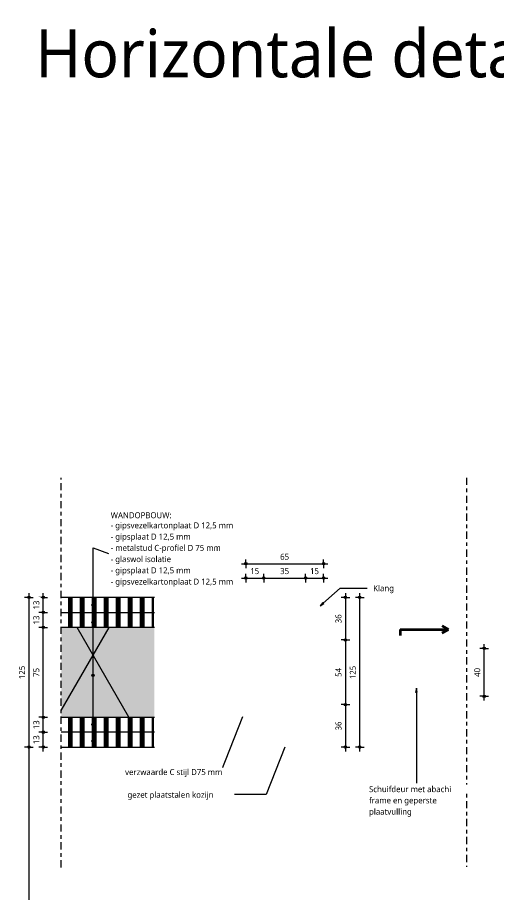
# Model space of a CAD drawing. Header units: millimetres. Extents: x 32900 to 38291, y -18988 to 4133.
# Drawn here: x 32961 to 33362, y 3402 to 4133 of the extents above; entities that cross this region are included whole.
import ezdxf

# ---------------------------------------------------------------- set-up
doc = ezdxf.new("R2010")
doc.units = ezdxf.units.MM
doc.linetypes.add('MV_center', pattern=[15, 6, -3, 3, -3])
for name, color, linetype, lineweight in [('A-ANNO-DIMS', 211, 'Continuous', 13), ('A-ANNO-DIMS-2', 211, 'Continuous', 13), ('A-ANNO-IDEN', 131, 'Continuous', 18), ('A-ANNO-NOTE', 131, 'Continuous', 18), ('A-DETL', 90, 'Continuous', 13), ('A-DETL-GENF', 92, 'Continuous', 18), ('A-DETL-THIN', 151, 'Continuous', 18), ('G-ANNO-TEXT', 231, 'Continuous', 13)]:
    doc.layers.add(name, color=color, linetype=linetype, lineweight=lineweight)
doc.styles.add('Segoe UI', font='segoeui.ttf', dxfattribs={"height": 5})
doc.styles.add('Segoe UI_1', font='segoeui.ttf', dxfattribs={"height": 40})
doc.styles.add('Segoe UI_B', font='segoeui.ttf', dxfattribs={"height": 5})
doc.dimstyles.new('2_5_mm', dxfattribs={"dimscale": 304.8, "dimtxt": 5.23682, "dimasz": 0.006562, "dimexe": 0.011811, "dimexo": 0.0625, "dimgap": 0.005906, "dimtad": 1, "dimdec": 0, "dimzin": 0, "dimdsep": 46, "dimtxsty": 'Segoe UI', "dimblk1": 'DOTBLANK', "dimblk2": 'DOTBLANK', "dimsah": 1, "dimcen": 0.09, "dimdle": 0.011811, "dimazin": 0, "dimtfac": 1, "dimtdec": 4, "dimtix": 1, "dimtmove": 0, "dimatfit": 3, "dimfxl": 0.011811, "dimfxlon": 1, "dimtvp": 1, "dimtfill": 1, "dimtolj": 1, "dimtzin": 0, "dimarcsym": 2})
pattern_1 = [(90, (4, 0), (-10, 6e-16), []), (90, (5, 0), (-10, 6e-16), []), (90, (6, 0), (-10, 6e-16), []), (90, (7, 0), (-10, 6e-16), [])]

# ---------------------------------------------------------------- blocks, each defined once
blk = doc.blocks.new('42 isolatie - Type 1-3788365-Details ziekenhuis Utiliteitsgebouw')
at = {"layer": 'A-DETL-GENF'}
blk.add_hatch(color=256, dxfattribs=at).paths.add_polyline_path([(129.69, -0.8), (95.21, -0.8), (95.21, -75.8), (173.11, -75.8), (173.11, -0.8)])
at = {"layer": 'A-DETL-GENF', "lineweight": 13}
h = blk.add_hatch(dxfattribs=at)
h.set_pattern_fill('FP_3', color=256, style=0, pattern_type=2)
h.set_pattern_definition([(300, (0, 0), (-69.282, -40), []), (240, (0, 0), (-69.282, 40), [])])
h.paths.add_polyline_path([(129.69, -0.8), (95.21, -0.8), (95.21, -75.8), (173.11, -75.8), (173.11, -0.8)])
at = {"layer": 'A-DETL-GENF'}
for p, q in [((173.11, -0.8), (95.21, -0.8)), ((173.11, -0.8), (95.21, -0.8)), ((95.21, -75.8), (173.11, -75.8)), ((95.21, -75.8), (173.11, -75.8))]:
    blk.add_line(p, q, dxfattribs=at)
blk = doc.blocks.new('NLRS_00_DI_maskeer - Type 1-4234883-Details ziekenhuis Utiliteitsgebouw')
at = {"layer": 'A-DETL-GENF', "linetype": 'MV_center'}
blk.add_line((-100, 0), (225.5, 0), dxfattribs=at)
blk = doc.blocks.new('NLRS_00_DI_maskeer - Type 1-4234884-Details ziekenhuis Utiliteitsgebouw')
at = {"layer": 'A-DETL-GENF', "linetype": 'MV_center'}
blk.add_line((225, 0), (-100, 0), dxfattribs=at)
blk = doc.blocks.new('DIMBLOCK1-Details ziekenhuis Utiliteitsgebouw')
at = {"layer": 'A-ANNO-DIMS-2'}
for p, q in [((32982.77, 3535.76), (32979.17, 3535.76)), ((32982.77, 3519.66), (32982.77, 3535.76)), ((32982.77, 3535.76), (32986.37, 3535.76)), ((32982.77, 3523.26), (32979.17, 3523.26)), ((32982.77, 3523.26), (32986.37, 3523.26))]:
    blk.add_line(p, q, dxfattribs=at)
for centre in [(32982.77, 3535.76), (32982.77, 3523.26)]:
    blk.add_circle(centre, 1, dxfattribs=at)
at = {"layer": 'A-ANNO-DIMS-2', "color": 0, "insert": (32974.45, 3525.7), "char_height": 5, "width": 9.1406, "attachment_point": 1, "rotation": 90, "line_spacing_factor": 1.142579, "style": 'Segoe UI', "bg_fill": 3, "box_fill_scale": 1.25, "bg_fill_color": 9, "bg_fill_true_color": 13158600, "bg_fill_transparency": 0}
blk.add_mtext('13', dxfattribs=at)
blk = doc.blocks.new('_DotBlank')
at = {"color": 0, "linetype": 'ByBlock', "lineweight": -2}
blk.add_line((-0.5, 0), (-1, 0), dxfattribs=at)
blk.add_circle((0, 0), 0.5, dxfattribs=at)
blk = doc.blocks.new('DIMBLOCK2-Details ziekenhuis Utiliteitsgebouw')
at = {"layer": 'A-ANNO-DIMS-2'}
for p, q in [((32982.77, 3548.26), (32979.17, 3548.26)), ((32982.77, 3535.76), (32982.77, 3548.26)), ((32982.77, 3548.26), (32986.37, 3548.26)), ((32982.77, 3535.76), (32979.17, 3535.76)), ((32982.77, 3535.76), (32986.37, 3535.76))]:
    blk.add_line(p, q, dxfattribs=at)
for centre in [(32982.77, 3548.26), (32982.77, 3535.76)]:
    blk.add_circle(centre, 1, dxfattribs=at)
at = {"layer": 'A-ANNO-DIMS-2', "color": 0, "insert": (32974.45, 3538.2), "char_height": 5, "width": 9.1406, "attachment_point": 1, "rotation": 90, "line_spacing_factor": 1.142579, "style": 'Segoe UI', "bg_fill": 3, "box_fill_scale": 1.25, "bg_fill_color": 9, "bg_fill_true_color": 13158600, "bg_fill_transparency": 0}
blk.add_mtext('13', dxfattribs=at)
blk = doc.blocks.new('DIMBLOCK3-Details ziekenhuis Utiliteitsgebouw')
at = {"layer": 'A-ANNO-DIMS-2'}
for p, q in [((32982.77, 3623.26), (32979.17, 3623.26)), ((32982.77, 3548.26), (32982.77, 3623.26)), ((32982.77, 3623.26), (32986.37, 3623.26)), ((32982.77, 3548.26), (32979.17, 3548.26)), ((32982.77, 3548.26), (32986.37, 3548.26))]:
    blk.add_line(p, q, dxfattribs=at)
for centre in [(32982.77, 3623.26), (32982.77, 3548.26)]:
    blk.add_circle(centre, 1, dxfattribs=at)
at = {"layer": 'A-ANNO-DIMS-2', "color": 0, "insert": (32974.45, 3581.95), "char_height": 5, "width": 9.1406, "attachment_point": 1, "rotation": 90, "line_spacing_factor": 1.142579, "style": 'Segoe UI', "bg_fill": 3, "box_fill_scale": 1.25, "bg_fill_color": 9, "bg_fill_true_color": 13158600, "bg_fill_transparency": 0}
blk.add_mtext('75', dxfattribs=at)
blk = doc.blocks.new('DIMBLOCK4-Details ziekenhuis Utiliteitsgebouw')
at = {"layer": 'A-ANNO-DIMS-2'}
for p, q in [((32982.77, 3635.76), (32979.17, 3635.76)), ((32982.77, 3623.26), (32982.77, 3635.76)), ((32982.77, 3635.76), (32986.37, 3635.76)), ((32982.77, 3623.26), (32979.17, 3623.26)), ((32982.77, 3623.26), (32986.37, 3623.26))]:
    blk.add_line(p, q, dxfattribs=at)
for centre in [(32982.77, 3635.76), (32982.77, 3623.26)]:
    blk.add_circle(centre, 1, dxfattribs=at)
at = {"layer": 'A-ANNO-DIMS-2', "color": 0, "insert": (32974.45, 3625.7), "char_height": 5, "width": 9.1406, "attachment_point": 1, "rotation": 90, "line_spacing_factor": 1.142579, "style": 'Segoe UI', "bg_fill": 3, "box_fill_scale": 1.25, "bg_fill_color": 9, "bg_fill_true_color": 13158600, "bg_fill_transparency": 0}
blk.add_mtext('13', dxfattribs=at)
blk = doc.blocks.new('DIMBLOCK5-Details ziekenhuis Utiliteitsgebouw')
at = {"layer": 'A-ANNO-DIMS-2'}
for p, q in [((32982.77, 3648.26), (32979.17, 3648.26)), ((32982.77, 3635.76), (32982.77, 3651.86)), ((32982.77, 3648.26), (32986.37, 3648.26)), ((32982.77, 3635.76), (32979.17, 3635.76)), ((32982.77, 3635.76), (32986.37, 3635.76))]:
    blk.add_line(p, q, dxfattribs=at)
for centre in [(32982.77, 3648.26), (32982.77, 3635.76)]:
    blk.add_circle(centre, 1, dxfattribs=at)
at = {"layer": 'A-ANNO-DIMS-2', "color": 0, "insert": (32974.45, 3638.2), "char_height": 5, "width": 9.1406, "attachment_point": 1, "rotation": 90, "line_spacing_factor": 1.142579, "style": 'Segoe UI', "bg_fill": 3, "box_fill_scale": 1.25, "bg_fill_color": 9, "bg_fill_true_color": 13158600, "bg_fill_transparency": 0}
blk.add_mtext('13', dxfattribs=at)
blk = doc.blocks.new('DIMBLOCK6-Details ziekenhuis Utiliteitsgebouw')
at = {"layer": 'A-ANNO-DIMS-2'}
for p, q in [((32970.77, 3648.26), (32967.17, 3648.26)), ((32970.77, 3651.86), (32970.77, 3519.66)), ((32970.77, 3648.26), (32974.37, 3648.26)), ((32970.77, 3523.26), (32967.17, 3523.26)), ((32970.77, 3523.26), (32974.37, 3523.26))]:
    blk.add_line(p, q, dxfattribs=at)
for centre in [(32970.77, 3648.26), (32970.77, 3523.26)]:
    blk.add_circle(centre, 1, dxfattribs=at)
at = {"layer": 'A-ANNO-DIMS-2', "color": 0, "insert": (32962.45, 3580.05), "char_height": 5, "width": 13.7109, "attachment_point": 1, "rotation": 90, "line_spacing_factor": 1.142579, "style": 'Segoe UI', "bg_fill": 3, "box_fill_scale": 1.25, "bg_fill_color": 9, "bg_fill_true_color": 13158600, "bg_fill_transparency": 0}
blk.add_mtext('125', dxfattribs=at)
blk = doc.blocks.new('DIMBLOCK7-Details ziekenhuis Utiliteitsgebouw')
at = {"layer": 'A-ANNO-DIMS-2'}
for p, q in [((33148.51, 3664.45), (33167.11, 3664.45)), ((33152.11, 3664.45), (33152.11, 3668.05)), ((33152.11, 3664.45), (33152.11, 3660.85)), ((33167.11, 3664.45), (33167.11, 3668.05)), ((33167.11, 3664.45), (33167.11, 3660.85))]:
    blk.add_line(p, q, dxfattribs=at)
for centre in [(33152.11, 3664.45), (33167.11, 3664.45)]:
    blk.add_circle(centre, 1, dxfattribs=at)
at = {"layer": 'A-ANNO-DIMS-2', "color": 0, "insert": (33155.8, 3672.77), "char_height": 5, "width": 9.1406, "attachment_point": 1, "line_spacing_factor": 1.142579, "style": 'Segoe UI', "bg_fill": 3, "box_fill_scale": 1.25, "bg_fill_color": 9, "bg_fill_true_color": 13158600, "bg_fill_transparency": 0}
blk.add_mtext('15', dxfattribs=at)
blk = doc.blocks.new('DIMBLOCK8-Details ziekenhuis Utiliteitsgebouw')
at = {"layer": 'A-ANNO-DIMS-2'}
for p, q in [((33167.11, 3664.45), (33167.11, 3668.05)), ((33167.11, 3664.45), (33202.11, 3664.45)), ((33167.11, 3664.45), (33167.11, 3660.85)), ((33202.11, 3664.45), (33202.11, 3668.05)), ((33202.11, 3664.45), (33202.11, 3660.85))]:
    blk.add_line(p, q, dxfattribs=at)
for centre in [(33167.11, 3664.45), (33202.11, 3664.45)]:
    blk.add_circle(centre, 1, dxfattribs=at)
at = {"layer": 'A-ANNO-DIMS-2', "color": 0, "insert": (33180.8, 3672.77), "char_height": 5, "width": 9.1406, "attachment_point": 1, "line_spacing_factor": 1.142579, "style": 'Segoe UI', "bg_fill": 3, "box_fill_scale": 1.25, "bg_fill_color": 9, "bg_fill_true_color": 13158600, "bg_fill_transparency": 0}
blk.add_mtext('35', dxfattribs=at)
blk = doc.blocks.new('DIMBLOCK9-Details ziekenhuis Utiliteitsgebouw')
at = {"layer": 'A-ANNO-DIMS-2'}
for p, q in [((33202.11, 3664.45), (33202.11, 3668.05)), ((33202.11, 3664.45), (33220.71, 3664.45)), ((33202.11, 3664.45), (33202.11, 3660.85)), ((33217.11, 3664.45), (33217.11, 3668.05)), ((33217.11, 3664.45), (33217.11, 3660.85))]:
    blk.add_line(p, q, dxfattribs=at)
for centre in [(33202.11, 3664.45), (33217.11, 3664.45)]:
    blk.add_circle(centre, 1, dxfattribs=at)
at = {"layer": 'A-ANNO-DIMS-2', "color": 0, "insert": (33205.8, 3672.77), "char_height": 5, "width": 9.1406, "attachment_point": 1, "line_spacing_factor": 1.142579, "style": 'Segoe UI', "bg_fill": 3, "box_fill_scale": 1.25, "bg_fill_color": 9, "bg_fill_true_color": 13158600, "bg_fill_transparency": 0}
blk.add_mtext('15', dxfattribs=at)
blk = doc.blocks.new('DIMBLOCK10-Details ziekenhuis Utiliteitsgebouw')
at = {"layer": 'A-ANNO-DIMS-2'}
for p, q in [((33148.51, 3676.45), (33220.71, 3676.45)), ((33152.11, 3676.45), (33152.11, 3680.05)), ((33152.11, 3676.45), (33152.11, 3672.85)), ((33217.11, 3676.45), (33217.11, 3680.05)), ((33217.11, 3676.45), (33217.11, 3672.85))]:
    blk.add_line(p, q, dxfattribs=at)
for centre in [(33152.11, 3676.45), (33217.11, 3676.45)]:
    blk.add_circle(centre, 1, dxfattribs=at)
at = {"layer": 'A-ANNO-DIMS-2', "color": 0, "insert": (33180.8, 3684.77), "char_height": 5, "width": 9.1406, "attachment_point": 1, "line_spacing_factor": 1.142579, "style": 'Segoe UI', "bg_fill": 3, "box_fill_scale": 1.25, "bg_fill_color": 9, "bg_fill_true_color": 13158600, "bg_fill_transparency": 0}
blk.add_mtext('65', dxfattribs=at)
blk = doc.blocks.new('DIMBLOCK11-Details ziekenhuis Utiliteitsgebouw')
at = {"layer": 'A-ANNO-DIMS-2'}
for p, q in [((33351.36, 3605.76), (33347.76, 3605.76)), ((33351.36, 3562.16), (33351.36, 3609.36)), ((33351.36, 3605.76), (33354.96, 3605.76)), ((33351.36, 3565.76), (33347.76, 3565.76)), ((33351.36, 3565.76), (33354.96, 3565.76))]:
    blk.add_line(p, q, dxfattribs=at)
for centre in [(33351.36, 3605.76), (33351.36, 3565.76)]:
    blk.add_circle(centre, 1, dxfattribs=at)
at = {"layer": 'A-ANNO-DIMS-2', "color": 0, "insert": (33343.04, 3581.95), "char_height": 5, "width": 9.1406, "attachment_point": 1, "rotation": 90, "line_spacing_factor": 1.142579, "style": 'Segoe UI', "bg_fill": 3, "box_fill_scale": 1.25, "bg_fill_color": 9, "bg_fill_true_color": 13158600, "bg_fill_transparency": 0}
blk.add_mtext('40', dxfattribs=at)
blk = doc.blocks.new('DIMBLOCK18-Details ziekenhuis Utiliteitsgebouw')
at = {"layer": 'A-ANNO-DIMS-2'}
for p, q in [((33235.36, 3648.26), (33231.76, 3648.26)), ((33235.36, 3651.86), (33235.36, 3612.76)), ((33235.36, 3648.26), (33238.96, 3648.26)), ((33235.36, 3612.76), (33231.76, 3612.76)), ((33235.36, 3612.76), (33238.96, 3612.76))]:
    blk.add_line(p, q, dxfattribs=at)
for centre in [(33235.36, 3648.26), (33235.36, 3612.76)]:
    blk.add_circle(centre, 1, dxfattribs=at)
at = {"layer": 'A-ANNO-DIMS-2', "color": 0, "insert": (33227.04, 3626.7), "char_height": 5, "width": 9.1406, "attachment_point": 1, "rotation": 90, "line_spacing_factor": 1.142579, "style": 'Segoe UI', "bg_fill": 3, "box_fill_scale": 1.25, "bg_fill_color": 9, "bg_fill_true_color": 13158600, "bg_fill_transparency": 0}
blk.add_mtext('36', dxfattribs=at)
blk = doc.blocks.new('DIMBLOCK19-Details ziekenhuis Utiliteitsgebouw')
at = {"layer": 'A-ANNO-DIMS-2'}
for p, q in [((33235.36, 3612.76), (33231.76, 3612.76)), ((33235.36, 3612.76), (33235.36, 3558.76)), ((33235.36, 3612.76), (33238.96, 3612.76)), ((33235.36, 3558.76), (33231.76, 3558.76)), ((33235.36, 3558.76), (33238.96, 3558.76))]:
    blk.add_line(p, q, dxfattribs=at)
for centre in [(33235.36, 3612.76), (33235.36, 3558.76)]:
    blk.add_circle(centre, 1, dxfattribs=at)
at = {"layer": 'A-ANNO-DIMS-2', "color": 0, "insert": (33227.04, 3581.95), "char_height": 5, "width": 9.1406, "attachment_point": 1, "rotation": 90, "line_spacing_factor": 1.142579, "style": 'Segoe UI', "bg_fill": 3, "box_fill_scale": 1.25, "bg_fill_color": 9, "bg_fill_true_color": 13158600, "bg_fill_transparency": 0}
blk.add_mtext('54', dxfattribs=at)
blk = doc.blocks.new('DIMBLOCK20-Details ziekenhuis Utiliteitsgebouw')
at = {"layer": 'A-ANNO-DIMS-2'}
for p, q in [((33235.36, 3558.76), (33231.76, 3558.76)), ((33235.36, 3558.76), (33235.36, 3519.66)), ((33235.36, 3558.76), (33238.96, 3558.76)), ((33235.36, 3523.26), (33231.76, 3523.26)), ((33235.36, 3523.26), (33238.96, 3523.26))]:
    blk.add_line(p, q, dxfattribs=at)
for centre in [(33235.36, 3558.76), (33235.36, 3523.26)]:
    blk.add_circle(centre, 1, dxfattribs=at)
at = {"layer": 'A-ANNO-DIMS-2', "color": 0, "insert": (33227.04, 3537.2), "char_height": 5, "width": 9.1406, "attachment_point": 1, "rotation": 90, "line_spacing_factor": 1.142579, "style": 'Segoe UI', "bg_fill": 3, "box_fill_scale": 1.25, "bg_fill_color": 9, "bg_fill_true_color": 13158600, "bg_fill_transparency": 0}
blk.add_mtext('36', dxfattribs=at)
blk = doc.blocks.new('DIMBLOCK21-Details ziekenhuis Utiliteitsgebouw')
at = {"layer": 'A-ANNO-DIMS-2'}
for p, q in [((33247.36, 3648.26), (33243.76, 3648.26)), ((33247.36, 3519.66), (33247.36, 3651.86)), ((33247.36, 3648.26), (33250.96, 3648.26)), ((33247.36, 3523.26), (33243.76, 3523.26)), ((33247.36, 3523.26), (33250.96, 3523.26))]:
    blk.add_line(p, q, dxfattribs=at)
for centre in [(33247.36, 3648.26), (33247.36, 3523.26)]:
    blk.add_circle(centre, 1, dxfattribs=at)
at = {"layer": 'A-ANNO-DIMS-2', "color": 0, "insert": (33239.04, 3580.05), "char_height": 5, "width": 13.7109, "attachment_point": 1, "rotation": 90, "line_spacing_factor": 1.142579, "style": 'Segoe UI', "bg_fill": 3, "box_fill_scale": 1.25, "bg_fill_color": 9, "bg_fill_true_color": 13158600, "bg_fill_transparency": 0}
blk.add_mtext('125', dxfattribs=at)

msp = doc.modelspace()

# ---------------------------------------------------------------- hatches: boundary and pattern name
at = {"layer": 'A-ANNO-NOTE'}
msp.add_hatch(color=256, dxfattribs=at).paths.add_polyline_path([(33294.64, 3572.64), (33294.01, 3569.04), (33295.28, 3569.04)])
at = {"layer": 'A-DETL-GENF', "lineweight": 13}
h = msp.add_hatch(dxfattribs=at)
h.set_pattern_fill('FP_2', color=254, style=0, pattern_type=2)
h.set_pattern_definition(pattern_1)
h.paths.add_polyline_path([(33041.2, 3635.76), (33075.67, 3635.76), (33075.67, 3648.26), (32997.77, 3648.26), (32997.77, 3635.76)])
h = msp.add_hatch(dxfattribs=at)
h.set_pattern_fill('FP_2', color=254, style=0, pattern_type=2)
h.set_pattern_definition(pattern_1)
h.paths.add_polyline_path([(33041.2, 3623.26), (33075.67, 3623.26), (33075.67, 3635.76), (32997.77, 3635.76), (32997.77, 3623.26)])
h = msp.add_hatch(dxfattribs=at)
h.set_pattern_fill('FP_2', color=254, style=0, pattern_type=2)
h.set_pattern_definition(pattern_1)
h.paths.add_polyline_path([(32997.77, 3535.76), (33075.67, 3535.76), (33075.67, 3548.26), (32997.77, 3548.26)])
h = msp.add_hatch(dxfattribs=at)
h.set_pattern_fill('FP_2', color=254, style=0, pattern_type=2)
h.set_pattern_definition(pattern_1)
h.paths.add_polyline_path([(33041.2, 3523.26), (33075.67, 3523.26), (33075.67, 3535.76), (32997.77, 3535.76), (32997.77, 3523.26)])
at = {"layer": 'G-ANNO-TEXT'}
msp.add_hatch(color=7, dxfattribs=at).paths.add_polyline_path([(33214.31, 3641.19), (33217.43, 3643.1), (33216.59, 3644.05)])

# ---------------------------------------------------------------- linework, layer by layer
at = {"layer": 'A-ANNO-IDEN'}
for p, q in [((33149.24, 3548.65), (33131.3, 3502.76)), ((33184.64, 3523.17), (33169.04, 3483.8)), ((33131.3, 3502.76), (33133.7, 3502.76)), ((33169.04, 3483.8), (33126.04, 3483.8))]:
    msp.add_line(p, q, dxfattribs=at)
at = {"layer": 'A-ANNO-NOTE'}
for p, q in [((33024.34, 3689.69), (33037.25, 3684.85)), ((33024.34, 3528.48), (33024.34, 3689.69)), ((33024.34, 3689.69), (33037.25, 3684.85)), ((33024.34, 3542.16), (33024.34, 3689.69)), ((33024.34, 3689.69), (33037.25, 3684.85)), ((33024.34, 3627.53), (33024.34, 3689.69)), ((33024.34, 3689.69), (33037.25, 3684.85)), ((33024.34, 3641.91), (33024.34, 3689.69)), ((33024.34, 3689.69), (33037.25, 3684.85)), ((33024.34, 3583.24), (33024.34, 3689.69)), ((33294.64, 3572.64), (33294.01, 3569.04)), ((33294.01, 3569.04), (33295.28, 3569.04)), ((33295.28, 3569.04), (33294.64, 3572.64)), ((33294.64, 3572.64), (33294.64, 3493.21))]:
    msp.add_line(p, q, dxfattribs=at)
for centre in [(33024.34, 3641.91), (33024.34, 3627.53), (33024.34, 3583.24), (33024.34, 3542.16), (33024.34, 3528.48)]:
    msp.add_circle(centre, 1, dxfattribs=at)
at = {"layer": 'A-DETL', "lineweight": 18}
msp.add_line((32970.77, 3651.86), (32970.77, -18988.14), dxfattribs=at)
at = {"layer": 'A-DETL', "lineweight": 35}
for p, q in [((33316.2, 3624.62), (33321.4, 3621.62)), ((33281.26, 3621.62), (33321.4, 3621.62)), ((33281.26, 3621.62), (33281.26, 3616.62)), ((33316.2, 3618.62), (33321.4, 3621.62))]:
    msp.add_line(p, q, dxfattribs=at)
at = {"layer": 'A-DETL-THIN'}
for p, q in [((33075.67, 3648.26), (32997.77, 3648.26)), ((32997.77, 3635.76), (33075.67, 3635.76)), ((33075.67, 3535.76), (32997.77, 3535.76)), ((32997.77, 3523.26), (33075.67, 3523.26))]:
    msp.add_line(p, q, dxfattribs=at)
at = {"layer": 'G-ANNO-TEXT', "color": 250}
for p, q in [((33214.31, 3641.19), (33231.08, 3655.98)), ((33231.08, 3655.98), (33253.59, 3655.98)), ((33216.59, 3644.05), (33214.31, 3641.19)), ((33214.31, 3641.19), (33217.43, 3643.1)), ((33217.43, 3643.1), (33216.59, 3644.05))]:
    msp.add_line(p, q, dxfattribs=at)

# ---------------------------------------------------------------- block references
at = {"layer": 'A-DETL-GENF', "linetype": 'MV_center', "rotation": 90}
for name, p in [('NLRS_00_DI_maskeer - Type 1-4234883-Details ziekenhuis Utiliteitsgebouw', (32997.77, 3522.76)), ('NLRS_00_DI_maskeer - Type 1-4234884-Details ziekenhuis Utiliteitsgebouw', (33336.64, 3523.26))]:
    msp.add_blockref(name, p, dxfattribs=at)
at = {"layer": 'A-DETL-GENF', "rotation": 180}
msp.add_blockref('42 isolatie - Type 1-3788365-Details ziekenhuis Utiliteitsgebouw', (33170.89, 3547.46), dxfattribs=at)

# ---------------------------------------------------------------- texts
at = {"layer": 'A-ANNO-NOTE', "lineweight": 13, "insert": (33039.15, 3710.96), "char_height": 5, "width": 126.5063, "attachment_point": 1, "style": 'Segoe UI', "bg_fill": 3, "box_fill_scale": 1.25, "bg_fill_color": 9, "bg_fill_true_color": 13158600, "bg_fill_transparency": 0}
msp.add_mtext('- gipsvezelkartonplaat D 12,5 mm', dxfattribs=at)
at = {"layer": 'G-ANNO-TEXT', "color": 7, "insert": (32975.97, 4122.6), "char_height": 40, "width": 570.9618, "attachment_point": 1, "style": 'Segoe UI_1', "bg_fill": 3, "box_fill_scale": 1.25, "bg_fill_color": 9, "bg_fill_true_color": 13158600, "bg_fill_transparency": 0}
msp.add_mtext('Horizontale details', dxfattribs=at)
at = {"layer": 'G-ANNO-TEXT', "color": 7, "insert": (33258.59, 3658.48), "char_height": 5, "width": 21.1645, "attachment_point": 1, "style": 'Segoe UI'}
msp.add_mtext('Klang', dxfattribs=at)

# ---------------------------------------------------------------- dimensions: what is measured, and where the dimension line sits
at = {"layer": 'A-ANNO-DIMS'}
dim = msp.add_linear_dim(base=(33351.36, 3605.76), p1=(33347.76, 3565.76), p2=(33347.76, 3605.76), angle=90, dimstyle='2_5_mm', override={"dimpost": '<>', "dimfxl": 40}, dxfattribs=at)
dim.commit()
dim.dimension.update_dxf_attribs({"geometry": 'DIMBLOCK11-Details ziekenhuis Utiliteitsgebouw', "text_midpoint": (33346.98, 3585.76)})

# ---------------------------------------------------------------- next in the draw order: texts
at = {"layer": 'A-ANNO-IDEN', "lineweight": 13, "char_height": 5, "attachment_point": 1, "style": 'Segoe UI', "bg_fill": 3, "box_fill_scale": 1.25, "bg_fill_color": 9, "bg_fill_true_color": 13158600, "bg_fill_transparency": 0}
for s, insert, width in [('verzwaarde C stijl D75 mm', (33051.14, 3504.92), 99.8903), ('gezet plaatstalen kozijn', (33053.14, 3485.96), 88.1856)]:
    msp.add_mtext(s, dxfattribs=dict(at, insert=insert, width=width))
at = {"layer": 'A-ANNO-NOTE', "lineweight": 13, "char_height": 5, "attachment_point": 1, "bg_fill": 3, "box_fill_scale": 1.25, "bg_fill_color": 9, "bg_fill_true_color": 13158600, "bg_fill_transparency": 0}
for s, insert, width, style in [('WANDOPBOUW:', (33039.15, 3719.42), 67.8228, 'Segoe UI_B'), ('- gipsplaat D 12,5 mm', (33039.15, 3701.56), 83.5358, 'Segoe UI'), ('Schuifdeur met abachi', (33255.09, 3490.67), 83.8565, 'Segoe UI')]:
    msp.add_mtext(s, dxfattribs=dict(at, insert=insert, width=width, style=style))

# ---------------------------------------------------------------- next in the draw order: dimensions: what is measured, and where the dimension line sits
at = {"layer": 'A-ANNO-DIMS'}
for base, p1, p2, override, picture, middle in [((33235.36147361, 3612.76182218), (33231.76147361, 3648.26182218), (33231.76147361, 3612.76182218), {"dimpost": '<>', "dimfxl": 35.5}, 'DIMBLOCK18-Details ziekenhuis Utiliteitsgebouw', (33230.97604822, 3630.51182218)), ((32982.7723754, 3535.76182218), (32979.1723754, 3523.26182218), (32979.1723754, 3535.76182218), {"dimpost": '<>', "dimfxl": 12.5}, 'DIMBLOCK1-Details ziekenhuis Utiliteitsgebouw', (32978.37300301, 3529.51182218))]:
    dim = msp.add_linear_dim(base=base, p1=p1, p2=p2, angle=90, dimstyle='2_5_mm', override=override, dxfattribs=at)
    dim.commit()
    dim.dimension.update_dxf_attribs({"geometry": picture, "text_midpoint": middle})

# ---------------------------------------------------------------- next in the draw order: texts
at = {"layer": 'A-ANNO-NOTE', "lineweight": 13, "char_height": 5, "attachment_point": 1, "style": 'Segoe UI', "bg_fill": 3, "box_fill_scale": 1.25, "bg_fill_color": 9, "bg_fill_true_color": 13158600, "bg_fill_transparency": 0}
for s, insert, width in [('- metalstud C-profiel D 75 mm', (33039.15, 3692.17), 115.6033), ('frame en geperste', (33255.09, 3481.28), 68.6245)]:
    msp.add_mtext(s, dxfattribs=dict(at, insert=insert, width=width))

# ---------------------------------------------------------------- next in the draw order: dimensions: what is measured, and where the dimension line sits
at = {"layer": 'A-ANNO-DIMS'}
for base, p1, p2, override, picture, middle in [((33235.36, 3558.76), (33231.76, 3612.76), (33231.76, 3558.76), {"dimpost": '<>', "dimfxl": 54}, 'DIMBLOCK19-Details ziekenhuis Utiliteitsgebouw', (33231.02, 3585.76)), ((32982.7723754, 3548.26182218), (32979.1723754, 3535.76182218), (32979.1723754, 3548.26182218), {"dimpost": '<>', "dimfxl": 12.5}, 'DIMBLOCK2-Details ziekenhuis Utiliteitsgebouw', (32978.37300301, 3542.01182218))]:
    dim = msp.add_linear_dim(base=base, p1=p1, p2=p2, angle=90, dimstyle='2_5_mm', override=override, dxfattribs=at)
    dim.commit()
    dim.dimension.update_dxf_attribs({"geometry": picture, "text_midpoint": middle})

# ---------------------------------------------------------------- next in the draw order: texts
at = {"layer": 'A-ANNO-NOTE', "lineweight": 13, "char_height": 5, "attachment_point": 1, "style": 'Segoe UI', "bg_fill": 3, "box_fill_scale": 1.25, "bg_fill_color": 9, "bg_fill_true_color": 13158600, "bg_fill_transparency": 0}
for s, insert, width in [('- glaswol isolatie', (33039.15, 3682.78), 62.692), ('plaatvulling', (33255.09, 3471.88), 43.4515)]:
    msp.add_mtext(s, dxfattribs=dict(at, insert=insert, width=width))

# ---------------------------------------------------------------- next in the draw order: dimensions: what is measured, and where the dimension line sits
at = {"layer": 'A-ANNO-DIMS'}
for base, p1, p2, override, picture, middle in [((32982.77, 3623.26), (32979.17, 3548.26), (32979.17, 3623.26), {"dimpost": '<>', "dimfxl": 75}, 'DIMBLOCK3-Details ziekenhuis Utiliteitsgebouw', (32978.43, 3585.76)), ((33235.36147361, 3523.26182218), (33231.76147361, 3558.76182218), (33231.76147361, 3523.26182218), {"dimpost": '<>', "dimfxl": 35.5}, 'DIMBLOCK20-Details ziekenhuis Utiliteitsgebouw', (33230.97604822, 3541.01182218))]:
    dim = msp.add_linear_dim(base=base, p1=p1, p2=p2, angle=90, dimstyle='2_5_mm', override=override, dxfattribs=at)
    dim.commit()
    dim.dimension.update_dxf_attribs({"geometry": picture, "text_midpoint": middle})

# ---------------------------------------------------------------- next in the draw order: texts
at = {"layer": 'A-ANNO-NOTE', "lineweight": 13, "insert": (33039.15, 3673.39), "char_height": 5, "width": 83.5358, "attachment_point": 1, "style": 'Segoe UI', "bg_fill": 3, "box_fill_scale": 1.25, "bg_fill_color": 9, "bg_fill_true_color": 13158600, "bg_fill_transparency": 0}
msp.add_mtext('- gipsplaat D 12,5 mm', dxfattribs=at)

# ---------------------------------------------------------------- next in the draw order: dimensions: what is measured, and where the dimension line sits
at = {"layer": 'A-ANNO-DIMS'}
for base, p1, p2, override, picture, middle in [((33247.36, 3648.26), (33243.76, 3523.26), (33243.76, 3648.26), {"dimpost": '<>', "dimfxl": 125}, 'DIMBLOCK21-Details ziekenhuis Utiliteitsgebouw', (33242.96, 3585.76)), ((32982.7723754, 3635.76182218), (32979.1723754, 3623.26182218), (32979.1723754, 3635.76182218), {"dimpost": '<>', "dimfxl": 12.5}, 'DIMBLOCK4-Details ziekenhuis Utiliteitsgebouw', (32978.37300301, 3629.51182218))]:
    dim = msp.add_linear_dim(base=base, p1=p1, p2=p2, angle=90, dimstyle='2_5_mm', override=override, dxfattribs=at)
    dim.commit()
    dim.dimension.update_dxf_attribs({"geometry": picture, "text_midpoint": middle})

# ---------------------------------------------------------------- next in the draw order: texts
at = {"layer": 'A-ANNO-NOTE', "lineweight": 13, "insert": (33039.15, 3663.99), "char_height": 5, "width": 126.5063, "attachment_point": 1, "style": 'Segoe UI', "bg_fill": 3, "box_fill_scale": 1.25, "bg_fill_color": 9, "bg_fill_true_color": 13158600, "bg_fill_transparency": 0}
msp.add_mtext('- gipsvezelkartonplaat D 12,5 mm', dxfattribs=at)

# ---------------------------------------------------------------- next in the draw order: dimensions: what is measured, and where the dimension line sits
at = {"layer": 'A-ANNO-DIMS'}
dim = msp.add_linear_dim(base=(32982.7723754, 3648.26182218), p1=(32979.1723754, 3635.76182218), p2=(32979.1723754, 3648.26182218), angle=90, dimstyle='2_5_mm', override={"dimpost": '<>', "dimfxl": 12.5}, dxfattribs=at)
dim.commit()
dim.dimension.update_dxf_attribs({"geometry": 'DIMBLOCK5-Details ziekenhuis Utiliteitsgebouw', "text_midpoint": (32978.37300301, 3642.01182218)})

# ---------------------------------------------------------------- next in the draw order: dimensions: what is measured, and where the dimension line sits
dim = msp.add_linear_dim(base=(33167.11, 3664.45), p1=(33152.11, 3660.85), p2=(33167.11, 3660.85), dimstyle='2_5_mm', override={"dimpost": '<>', "dimfxl": 15}, dxfattribs=at)
dim.commit()
dim.dimension.update_dxf_attribs({"geometry": 'DIMBLOCK7-Details ziekenhuis Utiliteitsgebouw', "text_midpoint": (33159.61, 3668.85)})
dim = msp.add_linear_dim(base=(32970.77, 3523.26), p1=(32974.37, 3648.26), p2=(32974.37, 3523.26), angle=90, dimstyle='2_5_mm', override={"dimpost": '<>', "dimfxl": 125}, dxfattribs=at)
dim.commit()
dim.dimension.update_dxf_attribs({"geometry": 'DIMBLOCK6-Details ziekenhuis Utiliteitsgebouw', "text_midpoint": (32966.37, 3585.76)})

# ---------------------------------------------------------------- next in the draw order: dimensions: what is measured, and where the dimension line sits
dim = msp.add_linear_dim(base=(33202.11, 3664.45), p1=(33167.11, 3660.85), p2=(33202.11, 3660.85), dimstyle='2_5_mm', override={"dimpost": '<>', "dimfxl": 35}, dxfattribs=at)
dim.commit()
dim.dimension.update_dxf_attribs({"geometry": 'DIMBLOCK8-Details ziekenhuis Utiliteitsgebouw', "text_midpoint": (33184.61, 3668.83)})

# ---------------------------------------------------------------- next in the draw order: dimensions: what is measured, and where the dimension line sits
dim = msp.add_linear_dim(base=(33217.11, 3664.45), p1=(33202.11, 3660.85), p2=(33217.11, 3660.85), dimstyle='2_5_mm', override={"dimpost": '<>', "dimfxl": 15}, dxfattribs=at)
dim.commit()
dim.dimension.update_dxf_attribs({"geometry": 'DIMBLOCK9-Details ziekenhuis Utiliteitsgebouw', "text_midpoint": (33209.61, 3668.85)})

# ---------------------------------------------------------------- next in the draw order: dimensions: what is measured, and where the dimension line sits
dim = msp.add_linear_dim(base=(33217.11, 3676.45), p1=(33152.11, 3672.85), p2=(33217.11, 3672.85), dimstyle='2_5_mm', override={"dimpost": '<>', "dimfxl": 65}, dxfattribs=at)
dim.commit()
dim.dimension.update_dxf_attribs({"geometry": 'DIMBLOCK10-Details ziekenhuis Utiliteitsgebouw', "text_midpoint": (33184.61, 3680.83)})

doc.saveas('drawing.dxf')
